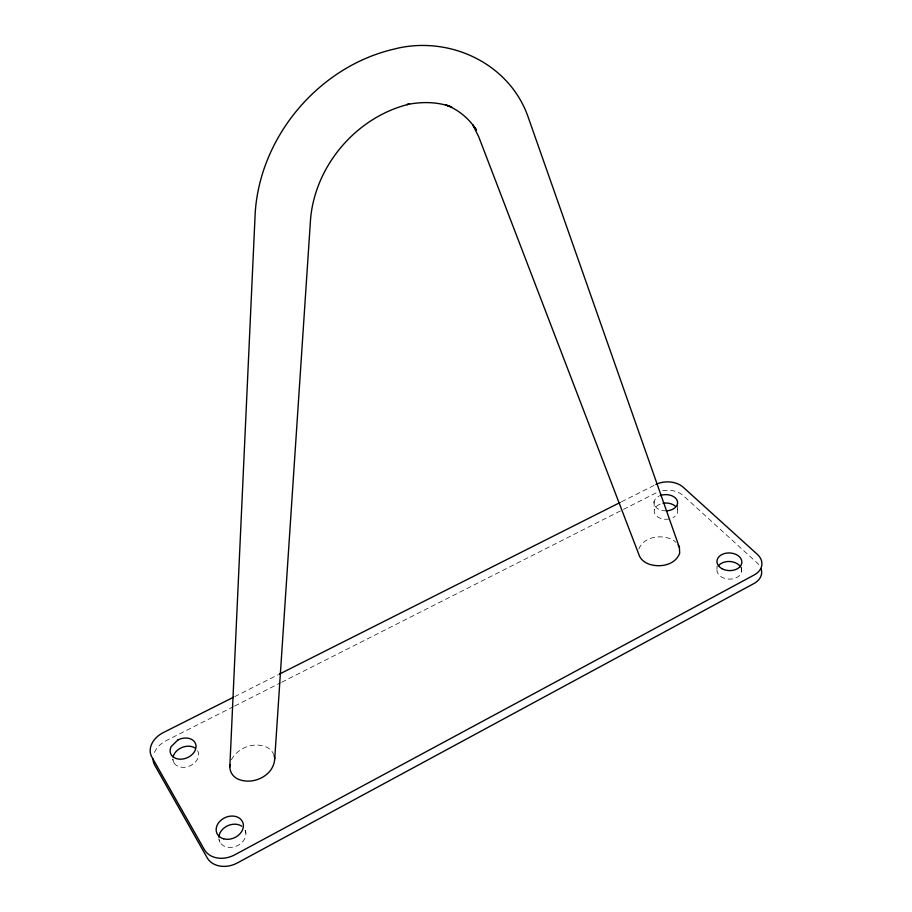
<?xml version="1.0" encoding="UTF-8"?>
<svg xmlns="http://www.w3.org/2000/svg" width="912" height="912" viewBox="0 0 912 912"><rect width="100%" height="100%" fill="white"/><g stroke="black" fill="none" stroke-linecap="round" stroke-linejoin="round"><path stroke-width="0.68" stroke-dasharray="4.56 3.42" d="M717.014 568.894L717.026 566.056M741.616 571.607L741.752 564.505M638.856 549.024C643.587 537.134 659.091 534.626 670.012 538.627A19.79 14.033 0 0 1 676.02 542.389M231.386 759.81C237.975 747.395 254.539 741.342 267.364 747.487A21.865 16.883 -20.3 0 1 273.703 754.384M233.438 706.652L166.178 740.669A22.207 16.621 -22.9 0 0 153.41 755.489M234.715 706.002L280.406 682.894M281.671 682.256L656.081 492.89A19.528 13.418 -0.3 0 1 659.114 491.636M234.669 696.643L277.932 674.846M621.494 501.805L654.577 485.138M172.721 759.274L173.907 762.763M218.869 838.858L220.009 842.335M245.054 830.433L245.887 833.146M654.075 501.509L654.326 509.922M677.491 505.271L677.616 512.305M245.26 830.41A13.988 11.104 -24 0 1 235.604 846.461A13.988 11.104 -24 0 1 219.005 839.724M197.585 750.656A13.327 10.032 -22.6 0 1 188.579 766.422A13.327 10.032 -22.6 0 1 172.881 759.137M741.16 568.028A12.403 8.824 2.8 0 1 727.822 579.029A12.403 8.824 2.8 0 1 718.633 565.554M677.331 509.01A11.776 8.128 -0.2 0 1 672.976 517.674M668.975 519.008A11.776 8.128 -0.2 0 1 654.577 513.262A11.776 8.128 -0.2 0 1 662.956 503.299M666.398 510.834A11.833 8.117 -0.3 0 1 654.622 505.499A11.833 8.117 -0.3 0 1 658.772 496.208M662.636 490.724A19.528 13.418 -0.3 0 1 683.248 495.581L757.074 562.864A20.737 14.74 3.2 0 1 759.172 565.155"/><path stroke-width="1.37" d="M229.824 766.958L255.2 212.941C260.068 135.74 319.93 65.539 395.455 48.792L397.94 48.142C451.793 36.252 510.503 64.501 528.515 118.115L679.417 547.553L679.679 553.276C675.108 565.451 659.239 568.005 648.215 563.855A19.802 14.045 -0.1 0 1 638.959 554.735L478.766 136.903L472.815 124.955L476.497 130.051C469.133 118.708 458.462 109.611 445.729 104.891L451.691 107.035C437.418 101.608 421.766 101.631 406.946 104.561L409.454 104.093C356.797 116.713 315.096 165.334 310.547 219.29L274.717 758.864C273.748 776.237 251.735 786.11 236.96 778.574A21.888 16.895 -20.4 0 1 229.824 766.958L230.348 764.575M233.392 697.281L163.408 732.53A22.321 16.621 -22.7 0 0 151.802 756.937L204.368 849.608A23.609 18.707 -24.4 0 0 234.817 854.795L754.11 575.016A20.828 14.74 3.1 0 0 757.313 554.325L683.134 487.168A19.619 13.406 -0.3 0 0 655.853 484.5M279.197 674.207L620.217 502.444M678.095 544.863A19.79 14.033 0 0 1 679.417 547.553M274.102 755.467A21.865 16.883 -20.3 0 1 274.717 758.864M153.034 759.001A22.207 16.621 -22.9 0 0 154.664 765.054L207.127 857.713A23.484 18.696 -24.7 0 0 237.405 862.923L753.882 583.566A20.737 14.74 3.2 0 0 761.098 568.792M218.823 837.17A13.988 11.104 -24 0 1 227.35 825.896A13.988 11.104 -24 0 1 241.691 826.135M173.086 756.994A13.327 10.032 -22.6 0 1 181.91 747.509A13.327 10.032 -22.6 0 1 194.86 747.908M718.633 565.554A12.403 8.824 2.8 0 1 730.01 561.496A12.403 8.824 2.8 0 1 740.624 566.979M662.956 503.299A11.776 8.128 -0.2 0 1 675.404 506.274M660.003 495.661A11.833 8.117 -0.3 0 1 677.126 500.437A11.833 8.117 -0.3 0 1 666.398 510.834M177.977 739.917L171.057 746.7A13.395 10.032 -22.4 0 0 181.499 759.16A13.395 10.032 -22.4 0 0 195.909 745.036A13.395 10.032 -22.4 0 0 177.977 739.917M223.657 838.823A14.068 11.115 -23.7 0 0 243.379 824.995A14.068 11.115 -23.7 0 0 222.289 819.204A14.068 11.115 -23.7 0 0 223.657 838.823M721.985 568.689A12.46 8.824 2.7 0 0 741.775 563.08A12.46 8.824 2.7 0 0 724.459 553.561A12.46 8.824 2.7 0 0 721.985 568.689"/></g></svg>
